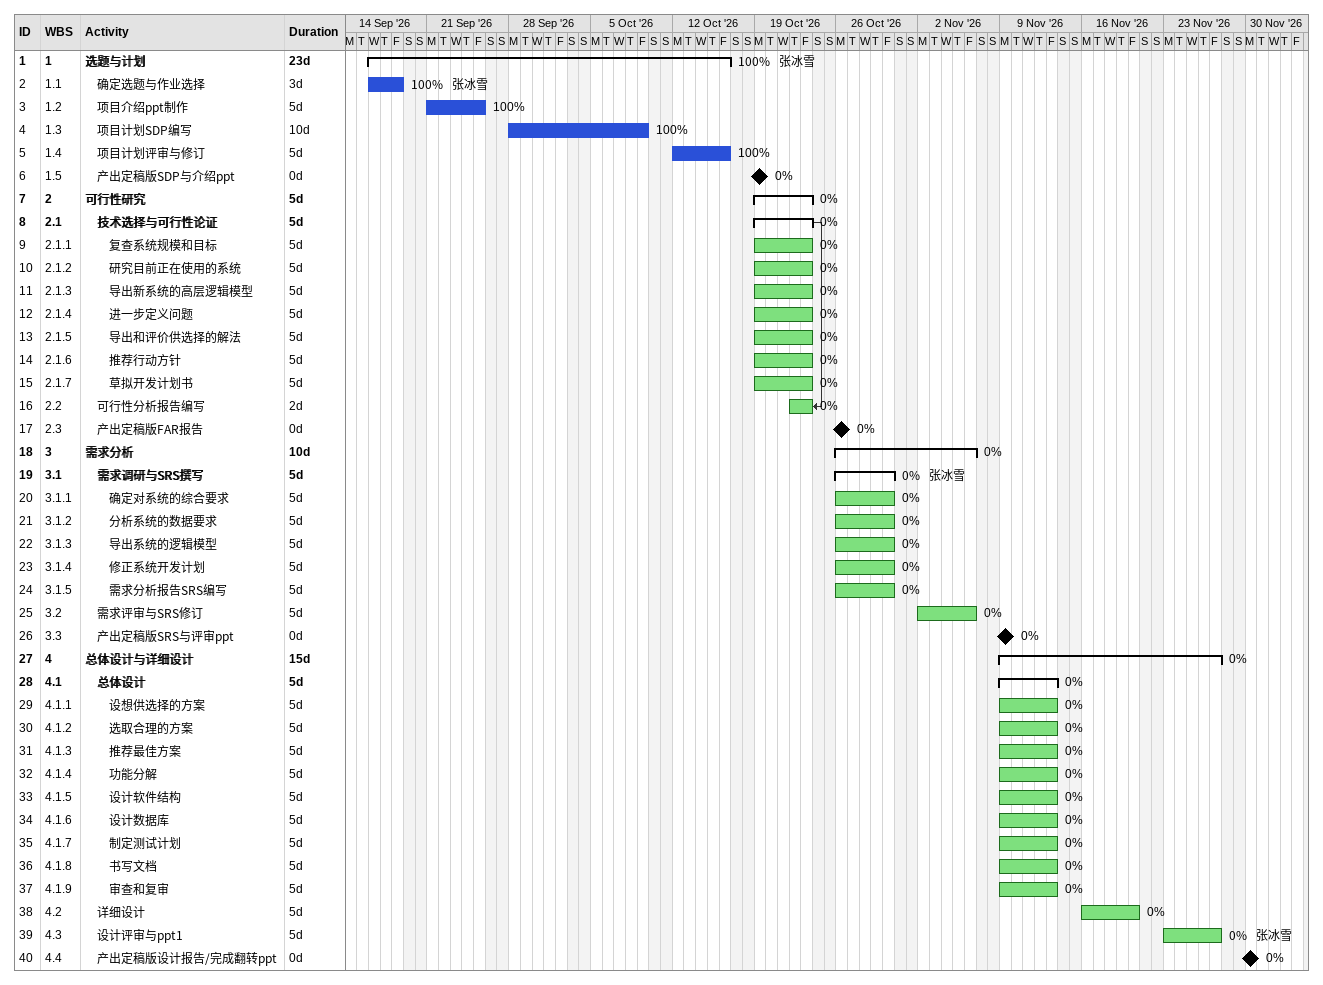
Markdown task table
| ID | WBS | Task | Duration | Start | Finish | Predecessors | Resources | % complete |
|---|---|---|---|---|---|---|---|---|
| 1 | 1 | **选题与计划** | 23d | 2026-09-16 | 2026-10-16 |  | 张冰雪 | 100 |
| 2 | 1.1 | 确定选题与作业选择 | 3d | 2026-09-16 | 2026-09-18 |  | 张冰雪 | 100 |
| 3 | 1.2 | 项目介绍ppt制作 | 5d | 2026-09-21 | 2026-09-25 |  |  | 100 |
| 4 | 1.3 | 项目计划SDP编写 | 10d | 2026-09-28 | 2026-10-09 |  |  | 100 |
| 5 | 1.4 | 项目计划评审与修订 | 5d | 2026-10-12 | 2026-10-16 |  |  | 100 |
| 6 | 1.5 | 产出定稿版SDP与介绍ppt | 0d | 2026-10-19 | 2026-10-19 |  |  | 0 |
| 7 | 2 | **可行性研究** | 5d | 2026-10-19 | 2026-10-23 |  |  | 0 |
| 8 | 2.1 | **技术选择与可行性论证** | 5d | 2026-10-19 | 2026-10-23 |  |  | 0 |
| 9 | 2.1.1 | 复查系统规模和目标 | 5d | 2026-10-19 | 2026-10-23 |  |  | 0 |
| 10 | 2.1.2 | 研究目前正在使用的系统 | 5d | 2026-10-19 | 2026-10-23 |  |  | 0 |
| 11 | 2.1.3 | 导出新系统的高层逻辑模型 | 5d | 2026-10-19 | 2026-10-23 |  |  | 0 |
| 12 | 2.1.4 | 进一步定义问题 | 5d | 2026-10-19 | 2026-10-23 |  |  | 0 |
| 13 | 2.1.5 | 导出和评价供选择的解法 | 5d | 2026-10-19 | 2026-10-23 |  |  | 0 |
| 14 | 2.1.6 | 推荐行动方针 | 5d | 2026-10-19 | 2026-10-23 |  |  | 0 |
| 15 | 2.1.7 | 草拟开发计划书 | 5d | 2026-10-19 | 2026-10-23 |  |  | 0 |
| 16 | 2.2 | 可行性分析报告编写 | 2d | 2026-10-22 | 2026-10-23 | 8FF |  | 0 |
| 17 | 2.3 | 产出定稿版FAR报告 | 0d | 2026-10-26 | 2026-10-26 |  |  | 0 |
| 18 | 3 | **需求分析** | 10d | 2026-10-26 | 2026-11-06 |  |  | 0 |
| 19 | 3.1 | **需求调研与SRS撰写** | 5d | 2026-10-26 | 2026-10-30 |  | 张冰雪 | 0 |
| 20 | 3.1.1 | 确定对系统的综合要求 | 5d | 2026-10-26 | 2026-10-30 |  |  | 0 |
| 21 | 3.1.2 | 分析系统的数据要求 | 5d | 2026-10-26 | 2026-10-30 |  |  | 0 |
| 22 | 3.1.3 | 导出系统的逻辑模型 | 5d | 2026-10-26 | 2026-10-30 |  |  | 0 |
| 23 | 3.1.4 | 修正系统开发计划 | 5d | 2026-10-26 | 2026-10-30 |  |  | 0 |
| 24 | 3.1.5 | 需求分析报告SRS编写 | 5d | 2026-10-26 | 2026-10-30 |  |  | 0 |
| 25 | 3.2 | 需求评审与SRS修订 | 5d | 2026-11-02 | 2026-11-06 |  |  | 0 |
| 26 | 3.3 | 产出定稿版SRS与评审ppt | 0d | 2026-11-09 | 2026-11-09 |  |  | 0 |
| 27 | 4 | **总体设计与详细设计** | 15d | 2026-11-09 | 2026-11-27 |  |  | 0 |
| 28 | 4.1 | **总体设计** | 5d | 2026-11-09 | 2026-11-13 |  |  | 0 |
| 29 | 4.1.1 | 设想供选择的方案 | 5d | 2026-11-09 | 2026-11-13 |  |  | 0 |
| 30 | 4.1.2 | 选取合理的方案 | 5d | 2026-11-09 | 2026-11-13 |  |  | 0 |
| 31 | 4.1.3 | 推荐最佳方案 | 5d | 2026-11-09 | 2026-11-13 |  |  | 0 |
| 32 | 4.1.4 | 功能分解 | 5d | 2026-11-09 | 2026-11-13 |  |  | 0 |
| 33 | 4.1.5 | 设计软件结构 | 5d | 2026-11-09 | 2026-11-13 |  |  | 0 |
| 34 | 4.1.6 | 设计数据库 | 5d | 2026-11-09 | 2026-11-13 |  |  | 0 |
| 35 | 4.1.7 | 制定测试计划 | 5d | 2026-11-09 | 2026-11-13 |  |  | 0 |
| 36 | 4.1.8 | 书写文档 | 5d | 2026-11-09 | 2026-11-13 |  |  | 0 |
| 37 | 4.1.9 | 审查和复审 | 5d | 2026-11-09 | 2026-11-13 |  |  | 0 |
| 38 | 4.2 | 详细设计 | 5d | 2026-11-16 | 2026-11-20 |  |  | 0 |
| 39 | 4.3 | 设计评审与ppt1 | 5d | 2026-11-23 | 2026-11-27 |  | 张冰雪 | 0 |
| 40 | 4.4 | 产出定稿版设计报告/完成翻转ppt | 0d | 2026-11-30 | 2026-11-30 |  |  | 0 |
